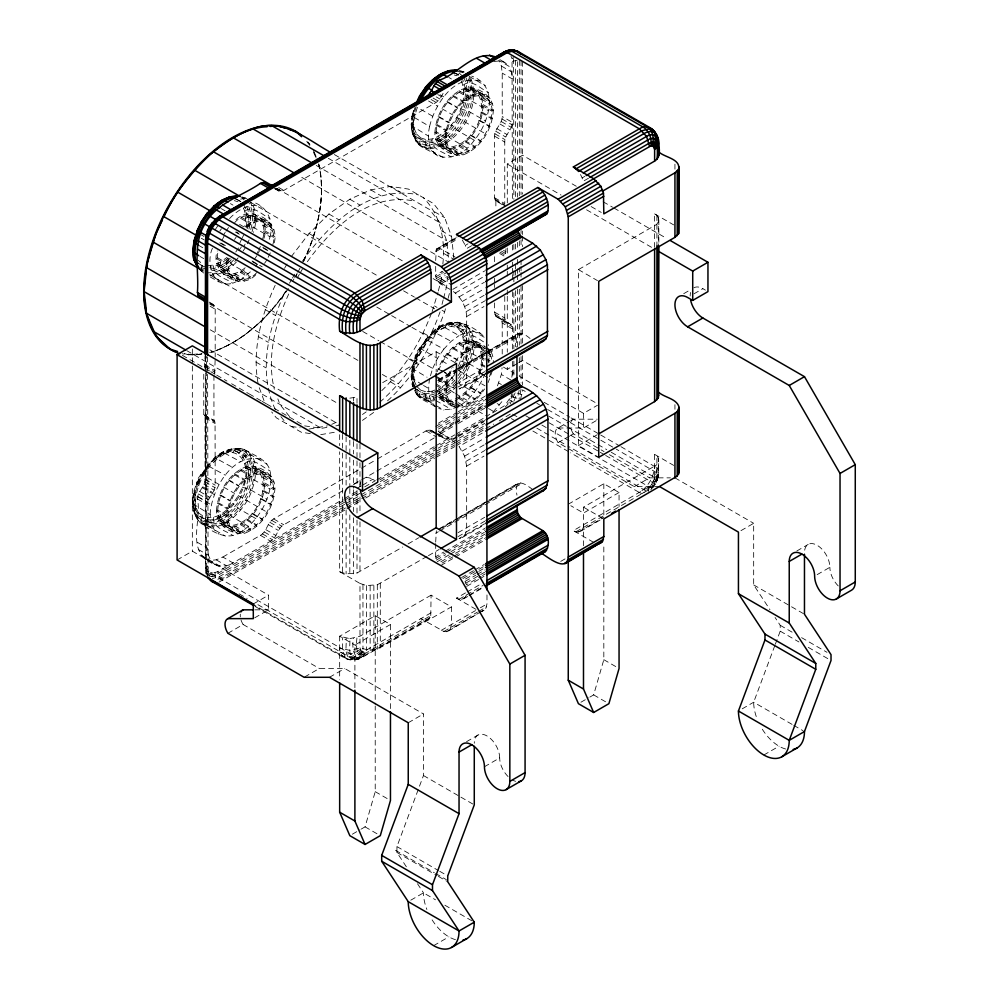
<?xml version="1.0" encoding="UTF-8"?>
<svg xmlns="http://www.w3.org/2000/svg" width="999" height="999" viewBox="0 0 999 999"><rect width="100%" height="100%" fill="white"/><g stroke="black" fill="none" stroke-linecap="round" stroke-linejoin="round"><path stroke-width="0.75" stroke-dasharray="5 3.75" d="M359.99 493.294L218.419 575.024L212.075 576.735L212.662 573.064L217.745 571.703L343.181 499.288M232.979 452.447C235.065 446.091 242.57 448.551 246.915 450.786C259.378 459.902 256.318 477.872 251.76 490.472C245.742 510.439 215.684 541.82 197.015 518.756L196.766 515.671L198.289 512.549L195.754 506.943L194.88 499.85L195.754 491.758L193.981 492.807C191.346 504.245 192.932 518.668 203.808 525.449C214.385 533.041 228.247 540.796 240.597 532.105C249.638 526.51 256.668 518.381 262.15 509.353C268.494 497.702 272.902 484.128 270.042 470.804C267.345 459.727 255.457 456.243 246.915 450.786C235.439 445.579 222.465 449.962 213.736 458.591L213.711 460.651C236.139 438.961 253.946 464.398 242.282 487.15C236.601 502.934 215.372 528.234 198.289 512.549M207.317 575.649L208.941 570.916L207.58 565.834L205.482 568.768L206.219 573.913L205.482 568.768L205.482 372.615M437.487 155.906C433.241 150.624 409.215 145.679 416.72 134.203L414.185 128.596L413.324 121.503L414.185 113.411L413.087 113.849L412.2 115.197L413.211 116.858L429.595 126.461C421.378 163.561 456.593 165.834 474.275 140.247C489.048 123.027 499.999 86.151 471.703 76.111M434.952 406.668C429.071 401.635 415.334 399.113 415.197 389.56C420.217 396.466 430.045 396.74 436.988 392.744M258.042 383.266C252.098 349.787 261.076 315.684 275.162 285.352M275.312 409.578C257.58 371.578 268.644 327.547 285.327 291.221M438.349 290.971L441.446 278.996L442.132 271.491M442.832 263.986C445.554 240.534 440.584 214.76 423.301 197.665M443.556 298.414L446.653 286.413L447.49 277.36M248.489 274.126L231.893 264.398L226.86 257.492L220.28 262.287L213.711 265.072C211.938 275.974 226.373 278.296 232.717 283.229L240.597 279.882L251.636 270.804M213.711 517.307C211.938 528.196 226.373 530.519 232.717 535.464M215.11 572.827L215.135 576.423L216.508 579.857L220.28 578.246L434.652 454.483M461.351 80.882C469.98 103.209 453.558 130.669 432.142 138.961C430.369 149.85 444.817 152.173 451.148 157.118M434.777 390.072L432.142 391.196L431.98 392.957L432.704 396.603L434.64 399.575L427.335 400.299L421.054 398.364L415.447 392.644M204.458 367.982L205.045 355.694M214.623 373.851L215.197 358.479M506.031 248.701L504.757 256.418L499.675 253.484M255.756 274.775C240.284 291.708 209.278 272.44 217.295 250.924M256.681 272.627C242.083 289.96 210.814 271.903 218.519 250.599M193.981 492.807L192.782 502.784L194.043 512.175L195.916 514.223L211.164 523.026L214.211 529.757L219.043 534.24M194.655 492.195C188.062 508.441 204.158 528.296 220.454 516.133C235.989 506.131 246.278 488.311 247.165 469.855C238.786 420.492 187.625 478.708 193.019 503.858L210.127 514.51L211.164 523.026M204.857 558.816L210.127 560.439L216.246 559.84L222.827 557.042L232.979 562.899C223.751 569.305 212.874 565.034 204.857 558.816C188.799 543.968 201.723 517.669 197.427 498.951C197.278 491.421 205.195 486.85 205.045 479.32L205.045 417.732L203.771 414.585L203.771 369.543M233.704 280.107C226.186 275.012 225.986 264.872 227.46 256.793M234.603 278.546C227.485 273.726 227.285 264.111 228.684 256.468M203.771 414.585L213.936 420.442L215.06 422.277L215.197 485.177C215.347 492.719 207.43 497.29 207.58 504.82L197.427 498.951M210.127 514.51C211.388 489.635 232.792 451.311 262.15 459.59M243.544 208.391L244.817 211.201L245.679 218.294L244.817 226.373L253.321 227.285L270.042 236.8L268.743 241.184M246.254 226.136C248.139 216.808 247.465 202.685 236.576 199.475M216.471 510.851C217.545 492.257 228.896 473.014 246.853 466.396C259.678 464.423 275.662 474.762 274.887 488.848C273.813 507.442 262.475 526.685 244.518 533.304C231.681 535.277 215.697 524.937 216.471 510.851L226.636 516.708L227.46 523.451L229.87 528.771L233.704 532.33M217.745 510.114C218.756 492.495 229.508 474.275 246.516 468.007C258.828 466.208 274.313 476.036 273.626 489.585C272.602 507.192 261.85 525.424 244.842 531.693C232.542 533.491 217.058 523.663 217.745 510.114L227.897 515.984L228.684 522.365L230.969 527.41L234.603 530.781M226.636 516.708C227.61 496.441 244.455 467.307 267.819 473.226M227.897 515.984C228.821 496.765 244.78 469.18 266.92 474.787M262.687 238.773C269.33 218.993 248.489 206.968 234.69 222.602M263.911 238.436C270.916 217.57 248.926 204.87 234.353 221.378M270.042 236.8C273.963 222.677 268.032 206.793 253.259 202.223M272.839 244.63C276.673 232.143 269.031 220.28 256.768 216.683M274.238 242.769C277.797 230.282 269.618 218.806 257.667 215.135M224.438 524.912C250.374 531.143 275.125 488.261 256.768 468.918M223.539 526.473C250.911 533.041 277.048 487.787 257.667 467.357M412.412 114.46C409.727 125.724 411.426 138.761 421.054 146.129L428.559 149.051C459.465 145.754 482.792 105.357 470.192 76.935L468.731 76.361C481.256 104.62 458.066 144.793 427.335 148.064L425.424 143.244L426.024 139.573L432.142 138.961M413.087 113.849C406.156 137.775 428.559 150.699 445.804 132.742C459.328 119.605 470.966 98.027 462.562 79.333M434.915 132.505C435.976 113.911 447.327 94.668 465.284 88.049C478.121 86.076 494.105 96.416 493.331 110.502C492.257 129.096 480.906 148.339 462.949 154.957C450.124 156.93 434.128 146.591 434.915 132.505L445.067 138.374L445.891 145.105L448.301 150.437L452.135 153.996M436.176 131.768C437.2 114.161 447.952 95.929 464.96 89.66C477.26 87.862 492.744 97.69 492.057 111.239C491.046 128.859 480.294 147.078 463.286 153.346C450.974 155.145 435.489 145.317 436.176 131.768L446.341 137.637L447.115 144.018L449.4 149.063L453.034 152.435M412.412 366.695L411.213 376.673L412.475 386.064L411.213 376.673L413.324 373.738L414.185 365.646L413.087 366.084L412.2 367.432L413.211 369.093L427.06 377.222M413.087 366.084L412.175 374.588L413.087 382.055L415.222 386.775M445.067 138.374C446.041 118.094 462.887 88.973 486.263 94.88M446.341 137.637C447.265 118.431 463.224 90.834 485.364 96.441M436.513 407.23C427.734 400.774 427.959 388.399 429.595 378.696M454.632 406.993C439.697 400.574 445.217 379.32 451.498 368.144M456.58 405.756C440.621 400.474 446.565 378.246 453.034 367.332M442.869 146.566C468.806 152.797 493.568 109.927 475.199 90.572M441.97 148.127C469.355 154.695 495.479 109.44 476.098 89.023M453.958 403.059C448.151 399.6 438.936 396.615 438.723 388.399C466.808 377.397 478.808 302.422 432.142 334.54L432.167 332.48C447.664 315.397 470.329 322.54 484.465 337.063M502.222 204.57L495.866 200.911L494.592 197.765L494.592 136.164C494.455 128.634 502.372 124.063 502.222 116.533L502.222 73.114L501.348 66.021L498.813 60.415L508.978 66.284L511.513 71.891L512.375 78.983L502.222 73.114M494.592 197.765L504.757 203.621L504.757 142.033C504.607 134.503 512.524 129.932 512.375 122.39L502.222 116.533M455.494 398.713C473.663 390.147 487.699 365.609 478.833 346.178C463.449 332.055 444.343 354.832 439.235 369.031M455.294 400.262C474.475 391.233 489.298 365.322 479.932 344.805C462.737 329.583 441.808 355.557 437.337 371.64M488.474 362.912L489.522 353.209L488.474 344.692M497.465 385.839L501.348 374.488L502.072 367.757M512.375 372.265L511.513 380.357L501.348 374.488M519.155 390.334L517.37 398.326L511.013 396.516L504.845 405.544L489.522 414.797M521.053 389.21L519.03 399.076M520.491 399.837L522.539 389.86L525.237 391.421M593.656 542.37L573.339 530.644L650.849 485.689L654.445 479.47L654.62 454.383C659.902 456.555 659.902 463.948 654.62 466.121C654.108 476.648 648.239 486.813 639.372 492.519L570.641 452.834M620.916 446.665L656.905 467.844C656.405 478.121 650.674 488.061 642.007 493.631L639.372 492.519M654.445 479.47L656.63 478.583L656.905 476.136L656.905 456.106M656.905 467.844L658.329 469.842C657.879 477.559 655.182 485.464 648.888 490.372M656.63 478.583L657.991 477.372L658.329 474.138L658.329 458.104M220.28 455.856L221.766 452.559L231.893 449.026L248.489 458.366M255.17 606.468L344.118 657.829C350.924 661.663 364.86 660.851 365.06 650.886L361.463 651.248L359.977 647.964L359.977 583.428L339.66 571.703L339.66 451.785M435.676 260.527L436.351 249.188L457.142 236.9M438.723 329.745L440.209 326.448L442.482 326.248L459.041 335.602L466.933 332.255L474.275 331.518L480.594 333.466M435.676 542.082L436.351 530.744M430.756 615.596L431.093 595.167L451.423 606.893L451.423 624.5L450.062 629.57L446.341 631.718L443.893 631.48L420.941 618.631C424.338 621.041 429.845 620.129 430.756 615.596L357.53 657.879L350.087 659.864C344.106 658.89 339.061 654.507 339.66 647.964L349.825 650.386L359.977 647.964L370.142 650.386L377.322 649.275L451.423 606.893M448.439 631.068L485.614 609.04L486.975 603.97L486.975 591.483M583.491 524.775C584.265 530.444 577.859 534.14 573.339 530.644M649.537 486.65L648.176 491.733M199.937 269.618L203.808 273.214L201.274 269.318L202.322 264.061L198.289 260.314M212.075 576.735L209.44 575.923L210.564 572.415L208.941 570.916M413.324 121.503L411.213 124.438L413.211 134.977L429.595 144.68M654.62 247.427L654.62 213.886C659.902 216.059 659.902 223.451 654.62 225.624L578.421 269.618L578.421 445.591L597.464 456.593M432.13 311.638L437.962 292.47M442.008 304.408L443.169 299.912M387.512 400.836C413.936 376.785 432.467 345.167 444.655 311.813L445.429 308.816M448.126 298.339L449.675 292.345M214.211 494.555L198.963 485.764C190.959 481.743 206.718 470.154 207.28 465.422L225.362 475.237M207.58 517.919L207.28 523.401L210.127 527.397M430.469 375.761L432.642 368.444L417.407 359.64C409.39 355.632 425.149 344.043 425.711 339.31L443.793 349.126L451.148 341.358L459.041 335.602M432.142 391.196L426.024 391.808L425.711 397.29L428.559 401.286L434.44 400.699M653.933 481.181L655.868 481.181L657.18 480.019L654.907 477.584L608.104 450.424M657.991 477.372L658.828 460.252M361.251 829.07L365.06 826.86L375.224 791.67L375.224 706.018M589.847 697.09L593.656 694.892L603.821 659.69L603.821 544.455M212.462 248.177C205.719 262.737 212.5 288.998 232.717 283.229M247.153 228.796C249.138 221.353 249.925 212.775 246.278 205.719M248.951 229.096C251.011 221.366 251.823 212.462 248.039 205.145M250.749 229.57C253.296 220.654 253.496 210.502 248.626 202.31M252.023 231.656C255.02 222.19 255.494 211.264 250.299 202.472L251.76 203.047C256.98 211.888 256.518 222.877 253.496 232.392M231.893 449.026C206.98 458.404 190.434 487.062 194.768 513.311M412.2 115.197L413.861 109.628M415.022 107.43L412.475 116.021L411.463 125.512L428.559 136.164M416.233 106.668L413.211 116.858L412.175 126.511L413.211 134.977M429.595 126.461C434.877 104.433 454.37 73.614 480.594 81.244M412.2 367.432L415.197 357.305L416.72 357.105C423.064 342.145 434.677 328.396 450.324 322.914L466.933 332.255M416.72 357.105L413.211 369.093L412.175 378.746L413.211 387.2M490.896 372.028L488.998 378.434L485.189 376.236M492.507 370.417L488.174 382.53M511.013 396.516L512.037 393.107M513.086 394.143L508.916 402.834M515.159 392.832L510.127 403.871M656.967 480.781L658.403 475.899L656.393 472.577L616.358 449.188M226.86 453.059L229.27 449.375L239.198 448.301L266.995 464.073M445.292 326.948L446.628 324.126L450.324 322.914M363.748 651.448L362.724 654.582L358.916 658.816L353.047 659.977L347.003 658.915L341.708 655.581M406.356 866.795L396.94 852.459L396.94 846.59L423.476 775.536L423.476 713.948L344.742 668.493L319.343 668.493L304.096 677.285M774.799 645.666L753.671 702.222A35.927 20.742 60 0 0 757.08 718.843M775.336 644.218L780.219 631.168L780.219 625.299L775.074 617.482M288.711 293.993C275.274 323.414 266.508 357.167 274.325 389.248M303.546 261.601C317.183 232.43 325.524 199.588 319.655 167.407L319.056 165.772M381.768 390.634C404.046 369.131 420.616 341.945 431.543 313.062M379.757 402.26C407.405 378.072 427.809 346.428 440.072 311.9M202.322 516.296L201.211 519.792L201.748 523.151C233.978 533.154 268.681 473.064 243.893 450.149L240.722 451.361L238.237 454.07M416.72 134.203L420.754 137.949L419.642 141.446L420.192 144.805C451.323 153.634 478.821 105.082 468.256 78.834M416.72 386.438L420.754 390.172L419.642 393.681L420.192 397.028L426.361 398.938L433.541 398.226L437.4 396.591M466.308 595.067C465.397 599.6 459.89 600.511 456.493 598.101L465.821 592.719M224.438 235.352L220.804 242.919L228.421 247.315M239.947 242.695L241.77 238.911M242.382 237.65L243.594 235.115M243.893 246.591L245.08 244.118M247.277 243.744L249.088 239.972M256.768 254.021L257.979 251.498M258.579 250.237L260.402 246.453M258.304 253.209L259.578 250.549M268.132 257.367L270.554 252.322L261.663 247.19M295.841 276.586L297.14 273.863M303.546 260.539C318.369 231.069 325.549 196.815 318.856 164.148M196.666 483.803L201.274 474.2L219.043 484.478M197.015 484.34C202.335 471.478 210.876 459.677 222.827 452.235L240.597 461.725M197.802 485.014L202.622 474.987L208.891 465.796M274.588 188.761L279.97 191.446L283.778 190.422L436.176 102.435L439.985 99.063L443.993 91.708M222.827 557.042L260.427 535.327C267.02 531.693 267.02 522.552 273.626 518.918L376.123 459.74M260.427 535.327L270.579 541.196C277.185 537.562 277.185 528.421 283.778 524.775L343.119 490.521M415.097 357.692L419.705 348.089M415.447 358.229L420.192 348.376L426.361 339.335M416.233 358.903L421.054 348.876L427.335 339.685M432.642 368.444L437.487 358.354L443.793 349.126M458.391 368.818C474.85 346.353 461.501 306.918 431.98 333.366M485.439 373.164C477.872 390.884 460.739 414.685 438.748 408.516M513.973 401.061L516.995 393.032L522.015 394.717M656.48 478.921L651.398 487.724L649.45 487.037L549.962 429.732M650.799 489.81L655.356 484.14L657.18 480.019M451.423 326.336L453.371 323.464L456.156 322.14L463.911 324.126L470.192 329.171C479.782 347.165 470.217 368.718 459.041 383.678L474.275 392.482M362.525 651.573L358.616 657.33L355.956 659.115C346.915 657.142 350.537 645.004 349.825 638.661L339.66 636.226L339.66 679.832M284.528 268.331L288.249 261.888M289.485 283.216L291.708 279.345M292.457 278.059L294.693 274.188M292.445 281.556L293.943 278.958M294.693 277.647L296.953 273.751M297.14 278.184L299.363 274.338M300.112 273.052L302.335 269.206M215.022 229.92L217.657 226.061M219.842 231.081L221.416 228.771M223.539 234.827L225.2 232.392M226.036 231.181L228.534 227.522M234.528 239.485L236.201 237.038M235.764 252.01L239.897 245.966M238.836 250.674L241.408 246.903M243.119 250.949L245.479 247.502M254.333 259.415L256.83 255.756M255.844 266.371L257.417 264.061M264.56 263.349L266.92 259.877M285.801 291.271C268.269 317.882 243.356 340.597 213.199 351.785L211.476 352.085M455.469 361.938C463.324 345.779 493.956 336.176 493.331 362.737M454.62 374.7L445.804 384.977L438.886 390.022M458.129 375.537C468.706 361.313 477.909 328.996 454.707 322.565M458.479 378.346C468.931 363.586 478.671 337.999 462.325 324.038L459.153 325.249L456.68 327.959M458.416 381.655C469.18 367.008 478.046 346.004 468.731 328.596L463.598 329.358L460.714 331.705M457.767 406.131C469.592 406.056 478.683 396.516 484.577 387.15M452.135 406.218L441.97 400.349L438.136 396.803L457.13 407.767C469.068 407.704 478.521 398.389 484.59 388.961M455.332 422.802L476.823 410.402L486.975 416.258L493.556 411.463L502.31 401.148M653.533 486.55L655.232 484.078M361.463 651.248L356.518 656.68L350.162 659.09C343.768 654.295 346.865 645.079 346.104 638.373M291.221 256.731L309.041 233.516L328.908 214.023L349.825 199.226L370.729 189.872L390.597 186.426L408.416 189.073L433.454 203.534L444.655 217.645L451.598 236.563L453.796 257.829M302.322 261.376C328.209 224.887 369.742 183.841 418.569 194.942M307.367 261.688C331.518 228.022 370.429 191.021 415.409 201.348M288.411 288.549C268.918 316.646 243.269 342.145 209.977 352.722M414.185 128.596L412.2 132.53L416.233 141.658L422.252 147.103L428.559 149.051M195.754 506.943L193.769 510.876L197.802 520.004L225.362 536.188M207.929 568.668L206.156 571.241L206.868 574.637M413.324 373.738L414.185 380.831L412.2 384.765L416.233 393.893L434.915 404.945M229.558 218.569C237.5 209.94 250.324 201.91 262.15 207.355M230.12 258.304C224.663 263.748 217.62 268.719 209.69 269.081M231.268 259.703C225.612 265.359 218.306 270.517 210.077 270.891M233.616 259.952C227.035 267.158 217.957 272.927 207.917 272.827M238.162 257.792C231.056 265.934 221.691 273.876 210.352 274.038M236.401 262C229.67 269.368 220.392 275.274 210.127 275.162L225.362 283.966M207.58 467.12L206.993 465.696L215.11 457.867L232.717 467.47M426.024 341.009L425.424 339.585L433.541 331.755L451.148 341.358M475.199 342.807L485.364 348.676C474.762 343.993 464.248 352.722 457.767 360.402L447.614 354.545M451.423 377.135L453.371 379.333L446.628 386.451L439.398 391.72M456.156 381.73L448.976 389.323L438.686 396.041M456.593 383.903L450.324 390.522L442.482 396.241L438.561 397.902M456.943 385.901L451.685 391.446L443.793 397.202L438.536 399.438M505.357 406.918L508.129 403.996L507.292 402.959M242.282 457.817L246.878 454.807L251.76 455.282M360.664 650.499C356.818 655.094 350.637 657.929 344.63 656.718L342.632 649.275L342.632 637.549M530.032 338.461C518.469 328.609 514.56 333.666 516.945 347.427M484.602 374.213L459.041 388.973C464.323 388.424 466.745 382.892 466.658 378.134L466.658 316.546C466.183 306.855 461.188 297.352 453.396 291.583M532.692 489.585C522.09 481.181 513.973 478.746 516.945 495.154M484.602 523.788L459.041 538.548C464.323 538.011 466.745 532.467 466.658 527.709L466.658 466.121L464.622 456.143L459.041 446.478L484.353 431.868M461.401 71.116L463.911 71.891L459.153 73.014L456.68 75.737L452.734 74.513M194.88 499.85L193.019 501.71C193.531 536.75 233.129 517.195 240.722 496.978C254.42 480.307 251.561 436.226 220.966 453.309M654.62 477.847L658.329 474.138L658.329 469.842M267.819 221.004C259.653 217.045 250.774 221.94 244.518 227.248L236.9 222.839M246.029 227.61C251.648 222.852 259.728 219.068 266.92 222.552M227.372 258.853L220.454 263.898L213.536 266.845L209.678 267.22M224.438 272.677C231.631 276.161 239.71 272.39 245.329 267.632M223.539 274.238C231.131 277.909 239.66 273.926 245.592 268.906M432.167 332.48C464.11 304.27 476.86 347.627 459.153 370.866L484.99 385.789M441.258 326.124C423.751 337.212 412.3 357.043 411.463 377.747L422.215 384.727M476.823 410.402L483.391 405.606L487.2 407.804M510.252 414.098L499.213 420.929M244.817 211.201C253.359 204.221 262.587 215.559 270.042 218.581M463.249 85.09C471.803 78.109 481.031 89.448 488.474 92.47M512.375 198.464L512.037 58.541L513.474 57.517M244.817 463.424C253.359 456.456 262.587 467.794 270.042 470.804M463.249 337.312C470.267 331.218 478.621 339.123 484.665 342.495M360.152 649.375C354.732 653.895 346.603 655.519 340.184 652.21M362.45 414.51L366.158 411.888M362.437 420.392L375.974 410.814M507.292 202.909L507.292 164.036L522.539 155.232L576.286 186.264M436.351 249.188L456.868 237.337M435.839 250.299L457.167 237.999M435.676 251.723L458.316 238.649M471.64 245.704L466.308 248.776L465.297 245.367L467.957 243.831M588.536 178.209L583.154 181.319L582.13 177.909L584.827 176.348M450.087 289.373C444.405 286.176 435.851 283.029 435.676 275.187L442.332 271.341M435.839 276.81L443.843 272.19M436.351 278.509L445.679 273.127M437.162 280.195L445.154 275.574M438.211 281.73L447.54 276.348M439.435 283.029L448.763 277.647M440.746 283.991L448.751 279.37M452.747 289.373L484.727 270.916M455.357 293.019L484.677 276.099M459.041 296.903L484.353 282.28M462.2 301.523L484.852 288.436M464.622 306.568L484.602 295.03M466.133 311.688L484.79 300.911M466.658 316.546L483.978 306.543M382.704 382.605L436.176 351.735L456.493 363.461M438.486 379.645L454.483 370.417M455.819 369.642L518.444 333.491M437.687 380.394L487.512 351.623M488.311 351.161L519.492 333.167M438.511 380.744L457.167 369.98M458.091 369.443L520.716 333.291M438.336 382.167L456.993 371.391M458.066 370.766L522.027 333.841M438.211 380.095L451.423 386.925L454.083 385.389M455.419 384.627L484.727 367.694M458.029 387.075L484.79 371.616M462.2 387.999L484.852 374.925M177.098 559.977L192.345 551.173L268.544 595.167L268.544 609.827L254.57 617.894M517.457 363.474L507.292 369.33L507.292 364.672M518.731 362.737L522.539 360.539L566.658 386.001M438.336 423.226L456.993 412.462M458.316 411.688L484.977 396.303M377.472 458.953L426.024 430.931L429.832 429.907L433.953 431.855M435.839 426.386L454.495 415.609M455.831 414.847L485.139 397.914M437.687 427.322L484.315 400.399M438.486 429.008L454.483 419.767M455.819 419.006L485.127 402.073M454.195 422.077L438.211 431.306L455.357 442.594M455.532 421.316L484.852 404.383M453.983 423.576L439.223 432.105L449.375 437.974L445.566 438.986L438.911 435.576M439.435 432.604L454.095 424.138M455.419 423.376L484.74 406.443M440.746 433.566L456.743 424.338M458.066 423.564L484.727 408.179M353.534 484.29L361.163 479.895M683.741 293.656L690.084 289.985M353.908 484.29L360.651 480.394M362 479.62L375.487 471.828M376.835 471.053L434.827 437.574M357.442 488.111L361.251 485.914M362.525 485.177L372.677 479.32L376.486 481.518M693.98 293.806L702.871 288.674L705.419 290.147M344.518 498.513L357.967 490.746M364.685 486.863L375.437 480.656M376.785 479.882L434.59 446.503M435.939 445.729L454.745 434.865M456.093 434.09L484.29 417.807M343.306 500.936L217.919 573.326C212.799 577.272 205.582 573.101 206.443 566.695M344.643 500.149L358.129 492.37M379.707 479.92L484.865 419.205M451.423 439.722L456.743 436.65M458.079 435.876L484.727 420.492M380.207 481.618L436.838 448.926M438.186 448.151L457.055 437.25M458.404 436.476L484.028 421.69M344.618 504.32L219.231 576.71L212.35 578.558M345.966 503.546L359.44 495.754M360.789 494.98L484.827 423.364M436.001 453.708L454.87 442.807M456.218 442.033L484.677 425.674M345.542 507.929L218.906 580.644M346.89 507.155L360.377 499.375M361.725 498.588L434.528 456.555M435.876 455.781L454.745 444.88M456.093 444.105L484.415 427.759M218.881 582.18L345.517 509.665M346.853 508.891L360.339 501.111M365.734 497.989L434.49 458.291M435.839 457.517L454.72 446.615M456.068 445.841L484.378 429.495M485.726 428.721L493.818 424.051M462.2 451.098L484.852 438.024M464.622 456.143L484.602 444.605M466.133 461.263L484.79 450.499M466.658 466.121L483.978 456.118M253.296 603.97L268.544 595.167M659.69 486.65L634.29 486.65L558.091 442.657A11.913 6.881 60 0 1 558.091 427.997L569.53 421.391M570.791 420.666L573.339 419.193L597.24 419.193M519.318 357.654L519.318 376.336L583.491 413.324L597.464 405.269M227.897 633.291L243.144 624.5L319.343 668.493M558.091 442.657L569.53 436.063M570.791 435.327L573.339 433.853L604.083 451.61M558.091 427.997L583.491 427.997L598.738 419.193M339.66 571.703L346.104 573.851L357.005 573.026L402.759 547.002M408.104 543.918L418.806 537.737M578.421 445.591L597.127 434.79M439.822 528.459L457.142 518.456M458.479 517.682L518.444 483.066M438.211 529.67L519.492 482.742M442.095 528.246L520.716 482.867M435.676 533.279L438.336 531.743M439.672 530.968L522.027 483.429M458.079 532.667L484.727 517.282M458.029 536.65L484.79 521.191M359.977 583.428L366.421 585.576L377.322 584.752L427.085 556.418M428.421 555.644L439.123 549.475M462.2 537.574L484.852 524.5M449.15 554.832L437.162 561.75L435.676 556.743L443.668 552.135M444.992 551.361L484.977 528.284M435.839 558.366L445.167 552.984M446.503 552.21L485.139 529.895M436.351 560.077L445.679 554.682M451.011 551.61L484.315 532.38M450.487 554.058L485.127 534.053M440.871 561.75L450.199 556.368M455.532 553.296L484.852 536.363M442.095 563.049L452.759 556.893M454.095 556.118L484.74 538.436M440.746 565.546L454.07 557.854M455.407 557.08L484.727 540.159M390.459 708.591L390.459 624.5L375.224 615.696L339.66 636.226L359.977 647.964M568.256 504.245L603.821 483.716L619.055 492.519L619.055 506.53M431.093 595.167L359.977 636.226L349.825 638.661M461.575 577.572L473.576 570.641M474.9 569.88L484.228 564.497M583.491 545.754L583.491 507.18L654.62 466.121M462.899 578.533L477.547 570.067M478.883 569.293L484.215 566.221M477.447 572.127L464.123 579.82L466.483 584.752L481.143 576.286M478.771 571.366L484.103 568.281M390.459 624.5L354.895 645.029L354.895 688.636M465.172 581.356L475.824 575.212M477.16 574.437L485.152 569.817M619.055 492.519L583.491 513.049L570.791 505.719M465.984 583.041L479.308 575.349M480.631 574.575L484.627 572.277M634.29 486.65L649.537 477.847L670.454 477.847M482.48 575.524L485.139 573.975M466.658 586.363L478.646 579.445M479.982 578.671L483.978 576.373M431.093 612.762L354.895 656.755L347.277 658.803L254.096 605.007M467.157 591.945L481.318 583.766M459.128 599.213L483.116 585.377M575.961 531.768L649.188 489.485L651.186 488.036L650.849 485.689M429.732 617.844L359.977 658.116L356.393 659.64L353.671 659.515L255.269 603.184M461.575 599.462L468.244 595.616M469.293 595.004L482.892 587.15M578.421 532.005L603.696 517.407M428.121 619.343L362.088 657.467L357.53 657.879L206.443 570.841L205.719 569.842L205.719 369.98M463.686 598.813L467.682 596.503M469.018 595.729L483.666 587.275M580.519 531.356L602.085 518.906M329.495 677.285L344.742 668.493M441.258 630.357L475.499 610.589M480.394 607.767L486.975 603.97M560.726 561.388L565.996 558.341M443.893 631.48L477.41 612.125M478.733 611.363L486.638 606.805M446.341 631.718L477.947 613.473M479.033 612.849L485.614 609.04M408.241 722.752L423.476 713.948M740.971 530.644L753.671 523.314L753.671 584.902L769.942 609.665M466.57 741.658L477.997 735.052M796.765 551.011L808.191 544.418M352.36 834.202L359.977 829.794M580.956 702.222L588.573 697.814M484.44 766.745L499.675 757.941A17.957 10.365 60 0 0 486.975 735.938A17.957 10.365 60 0 0 474.275 743.281M817.17 574.637L829.869 567.307A17.957 10.365 60 0 0 817.17 545.304A17.957 10.365 60 0 0 804.47 552.634M410.776 900.186L423.476 892.856L435.514 899.799M742.245 708.815L753.671 702.222L792.444 724.6M433.641 945.653L448.876 936.85M763.835 755.007L779.07 746.216M245.479 198.014L240.722 199.126L238.237 201.848L234.303 200.624M331.693 424.363L338.661 421.253M512.375 61.376L517.457 60.165M464.123 92.17C473.451 87.525 481.705 97.827 489.522 100.974M245.679 218.294C255.007 213.649 263.261 223.938 271.079 227.085M464.123 344.405C471.341 340.484 478.533 346.965 484.44 350.274M245.679 470.517C255.007 465.871 263.261 476.161 271.079 479.32M437.512 390.609C430.681 394.655 420.816 394.917 415.759 387.949M436.451 395.005C429.495 398.751 419.98 397.827 415.097 391.158M437.699 394.468L447.714 387.937L454.707 380.557L453.371 379.333M364.71 653.733C354.92 658.653 356.293 642.594 357.005 637.549M363.698 655.968C352.672 662.2 351.81 644.954 353.534 638.373M437.162 248.439L440.746 248.788L455.069 257.055M481.893 611.188L484.003 610.539M349.825 398.151L357.005 397.04L357.005 403.271M201.873 353.746L194.405 355.045L184.315 353.546L188.536 354.845L201.835 353.534M309.041 429.058L327.385 425.874M266.721 404.021L304.558 425.861L321.403 428.359L328.634 427.11M335.864 425.861L338.748 425.362M320.729 434.652L336.014 432.005M463.249 100.262L471.753 101.174L488.474 110.677M463.249 352.497L471.753 353.396L484.665 360.714M244.817 478.608L253.321 479.508L270.042 489.023M493.556 61.513L499.675 60.914L504.932 62.537L508.978 66.284M207.58 265.684L213.711 265.072M447.714 323.264L457.642 322.19L465.347 324.675L470.192 329.171M452.797 401.323L446.978 401.898L441.97 400.349M240.597 448.838C209.69 452.135 186.363 492.532 198.963 520.954M438.149 435.951L441.57 436.263L443.993 438.499M255.095 609.827L268.544 609.827M198.289 483.216L196.766 483.416L194.043 494.368L211.164 504.807M651.398 487.724L653.259 487.225L652.072 484.403M291.221 426.411L300.137 427.734M310.289 433.603L301.386 432.28L276.348 417.819L271.678 411.938M460.714 108.804L468.731 111.364L485.439 120.929M460.714 361.039L468.731 363.586L484.165 372.427M242.282 487.15L250.299 489.697L266.995 499.275M464.085 72.053L459.041 70.492L462.849 72.69M459.865 71.054L462.325 71.816M455.906 70.704L460.701 72.19L462.549 73.901M453.633 72.939L457.779 74.226L459.902 76.186M420.754 137.949L426.024 139.573M246.915 198.551L240.459 196.453L244.393 198.926M241.421 197.165L243.893 197.927M494.592 302.909L494.592 312.138L495.616 315.959L510.152 323.913L511.351 325.037L512.375 328.846L502.222 322.989L501.198 319.168L499.987 318.057M496.828 317.083L510.152 323.913M205.719 267.058L201.561 265.771L199.438 263.798M201.211 267.57L206.993 269.355M203.671 270.067L199.425 267.607M209.815 303.296L214.186 305.394L215.197 309.203L215.197 356.943M420.754 390.172L426.024 391.808M447.115 396.253L436.963 390.384C438.561 397.577 446.078 401.923 453.121 399.712L456.93 401.91M428.559 401.286L421.054 398.364M431.406 430.394L435.402 433.129M236.263 448.676C275.05 461.476 227.135 544.467 196.666 517.282M202.622 524.475C235.389 534.652 270.679 473.538 245.479 450.237M210.564 572.415L212.662 573.064M451.423 386.925L454.046 388.049M645.866 490.821L567.844 446.066M499.862 59.603L504.932 62.537M501.348 66.021L511.513 71.891M469.193 76.361L485.439 85.739M454.233 72.69L459.303 75.624M471.103 87.475L490.097 98.439M470.467 89.111L488.998 99.813M448.876 77.51L451.423 78.971M465.284 88.049L475.449 93.918M482.342 97.902L492.507 103.771M464.96 89.66L475.112 95.529M481.118 98.988L491.283 104.858M459.041 90.709L469.193 96.578M483.166 104.645L493.331 110.502M459.041 92.17L469.193 98.039M481.893 105.37L492.057 111.239M501.96 118.956L512.112 124.825M501.198 121.516L511.351 127.385M452.797 95.267L462.949 101.124M482.342 112.325L492.507 118.194M453.121 96.491L463.286 102.36M481.118 112.65L491.283 118.519M499.987 124.038L510.152 129.907M654.62 213.886L673.663 224.887M439.985 94.693L443.793 96.891M437.762 94.555L441.57 96.753M496.828 128.659L506.993 134.528M446.978 101.411L457.13 107.268M479.932 120.442L490.097 126.299M447.614 102.31L457.767 108.179M478.833 120.342L488.998 126.211M436.176 96.866L439.985 99.063M495.616 131.181L505.781 137.05M433.067 98.064L438.149 100.999M494.855 133.741L505.019 139.61M431.093 99.513L436.176 102.435M494.592 136.164L504.757 142.033M428.596 100.999L437.487 106.131M441.97 108.716L453.034 115.11M456.68 117.208L486.263 134.291M603.159 201.773L612.562 207.205M613.898 207.979L666.308 238.237M439.235 116.808L449.4 122.665M470.467 134.828L480.631 140.697M438.136 116.708L448.301 122.565M471.103 135.739L481.268 141.596M591.121 206.556L601.273 212.425M432.642 116.209L417.407 107.417C413.449 118.594 410.964 131.843 417.407 142.607L443.793 157.854M474.275 140.247L457.642 130.569L451.423 124.912M507.292 164.036L561.038 195.055M586.575 209.802L652.409 247.814M436.963 124.488L447.115 130.357M464.96 140.647L475.112 146.516M435.726 124.813L445.891 130.682M465.284 141.883L475.449 147.74M466.933 148.014L450.324 138.287L445.292 131.369M459.041 144.967L469.193 150.837M459.041 146.428L469.193 152.298M436.963 138.149L447.115 144.018M453.121 147.49L463.286 153.346M435.726 139.236L445.891 145.105M452.797 149.088L462.949 154.957M459.041 153.771C452.397 148.576 439.36 146.578 438.723 136.164M439.235 143.194L457.767 153.896M438.136 144.568L457.13 155.532M494.742 199.076L504.907 204.945M495.179 200.15L505.332 206.006M578.421 269.618L597.464 280.607M503.484 250.337L506.031 251.81M390.597 186.426L400.761 192.295M434.49 211.776L444.655 217.645M334.34 154.545L429.483 209.478L440.072 222.827L446.653 240.734L448.876 262.287L299.188 175.861M501.523 251.161L505.332 253.371M499.825 251.998L504.907 254.932M328.296 158.292L440.072 222.827M370.729 189.872L380.894 195.742M441.446 230.694L451.598 236.563M316.258 165.447L446.653 240.734M349.825 199.226L359.977 205.095M443.793 253.484L453.958 259.353M328.908 214.023L339.073 219.88M441.446 278.996L451.598 284.852M278.696 187.487L283.778 190.422M494.592 312.138L504.757 318.007L505.781 321.815L506.993 322.939M276.698 188.287L404.77 262.238M433.141 278.609L446.653 286.413M276.723 188.336L281.805 191.271M494.855 314.273L505.019 320.142M274.887 188.511L279.97 191.446M495.616 315.959L511.351 325.037M501.96 320.854L512.112 326.723M309.041 233.516L319.205 239.385M434.49 305.944L437.038 307.405M442.107 310.339L444.655 311.813M250.761 202.472L379.283 276.81M403.596 290.846L414.41 297.09M415.759 297.864L434.665 308.791M484.165 337.237L459.041 322.727C428.134 326.024 404.807 366.421 417.407 394.842M567.994 386.775L597.402 403.758M235.789 198.801L240.871 201.736M476.098 341.246L484.99 346.378M252.672 213.586L271.653 224.55M471.103 339.71L485.014 347.739M486.288 348.476L490.097 350.674M252.035 215.222L270.554 225.924M470.467 341.346L486.451 350.574M230.444 203.621L232.979 205.095M485.714 350.999L489.522 353.209M246.853 214.161L257.005 220.03M263.911 224.013L274.063 229.882M465.284 340.284L475.449 346.154M482.342 350.137L484.89 351.598M486.151 352.335L492.507 355.994M246.516 215.772L256.681 221.641M262.687 225.1L272.839 230.969M464.96 341.883L475.112 347.752M481.118 351.223L487.475 354.882M488.736 355.619L491.283 357.093L491.745 360.914M503.484 367.132L513.986 373.189M654.62 454.383L673.663 465.384M240.597 216.82L250.761 222.69M264.735 230.757L274.887 236.613M459.041 342.944L469.193 348.801M485.714 358.341L490.784 361.276M240.597 218.294L250.761 224.151M263.461 231.481L273.626 237.35M459.041 344.405L469.193 350.274M481.893 357.605L484.44 359.066M485.714 359.802L489.522 362M221.278 208.641L225.087 210.839M452.797 347.49L462.949 353.359M482.342 364.56L484.89 366.021M453.121 348.726L463.286 354.583M481.118 364.885L484.927 367.083M544.105 402.31L569.705 417.095M571.053 417.882L599.363 434.215M600.711 435.002L619.58 445.891M674.937 477.847L753.671 523.314M423.301 332.979L433.454 338.848M376.798 307.068L390.309 314.86M391.658 315.647L410.564 326.561M411.925 327.347L429.483 337.487M536.838 403.284L539.535 404.832M547.627 409.503L569.193 421.953M570.541 422.727L615.009 448.414M498.813 383.029L501.361 384.503M236.151 231.918L238.699 233.391M262.774 247.29L267.844 250.212M446.978 353.634L457.13 359.503M479.932 372.664L487.549 377.073M235.527 232.093L239.335 234.29M478.833 372.565L483.916 375.499M548.801 416.183L566.321 426.298M567.669 427.072L606.755 449.637M609.427 454.695L649.537 477.847M419.642 348.052L437.487 358.354M441.97 360.951L448.326 364.623M509.403 399.875L513.424 402.21M549.075 422.777L569.293 434.453M570.641 435.227L598.938 451.573M600.287 452.347L604.333 454.682M605.681 455.469L655.356 484.14M525.699 415.734L531.093 418.843M541.87 425.062L548.613 428.958M252.035 260.951L262.188 266.808M441.783 370.504L449.4 374.9M470.467 387.063L480.631 392.932M219.705 242.819L224.787 245.754M252.672 261.85L257.742 264.785M438.136 368.931L443.219 371.865M444.493 372.602L448.301 374.8M471.103 387.962L481.268 393.831M497.14 403.534L499.675 404.995M512.587 414.16L517.981 417.27M536.85 428.171L566.495 445.292M200.237 234.266L204.046 236.463M201.311 238.249L204.008 239.81M362.712 331.443L378.933 340.809M380.282 341.583L415.409 361.863M408.416 358.753L418.569 364.623M511.338 418.593L515.384 420.929M532.904 431.044L547.727 439.61M549.075 440.384L569.293 452.06M436.963 376.723L447.115 382.58M464.96 392.882L475.112 398.751M435.726 377.048L445.891 382.917M465.284 394.106L475.449 399.975M488.474 408.529L493.556 411.463M198.464 245.242L203.546 248.177M454.233 392.907L448.976 389.323L445.292 383.604M455.494 393.643L466.933 400.237M217.745 257.879L227.897 263.748M240.597 271.079L250.761 276.948M436.176 384.003L446.341 389.86M459.041 397.202L469.193 403.059M216.471 258.616L226.636 264.485M240.597 272.552L250.761 278.409M436.176 385.464L445.067 390.597M459.041 398.663L469.193 404.533M218.519 264.26L228.684 270.13M234.69 273.601L244.842 279.458M458.204 402.647L463.286 405.582M217.295 265.347L227.46 271.216M234.353 275.2L244.518 281.069M438.274 392.932L445.891 397.34M455.332 402.784L462.949 407.18M199.962 256.418L203.771 258.616M240.597 279.882C233.966 274.688 220.929 272.69 220.28 262.287M423.476 385.464L428.559 388.399M455.232 403.796L459.041 405.994M220.804 269.318L239.335 280.007M439.235 395.429L453.958 403.921M442.869 398.801L453.034 404.67M219.705 270.679L238.699 281.643M198.464 263.461L203.546 266.396M414.36 388.112L429.595 396.903M435.914 400.549L451.148 409.353M753.671 584.902L804.47 614.235M200.175 269.293L202.872 270.854M209.628 274.75L358.017 360.427M382.342 374.463L398.551 383.828M198.963 268.719L204.046 271.653M436.176 405.681L443.793 410.077M210.165 276.885L219.043 282.018M265.147 309.54L275.312 315.409M390.597 381.968L400.761 387.837M583.491 507.18L602.547 518.181M780.219 625.299L793.581 633.016M801.61 637.649L827.01 652.322M438.511 433.678L447.402 438.811M780.219 631.168L798.938 641.97M808.291 647.377L829.682 659.727M209.166 302.073L212.974 304.27M435.214 432.592L441.57 436.263M210.377 303.197L214.186 305.394M429.832 429.907L434.915 432.842M436.176 433.566L445.566 438.986M433.828 432.642L437.637 434.84M209.815 304.146L358.142 389.785M427.997 430.082L434.34 433.753M210.127 306.281L215.197 309.203M426.024 430.931L436.176 436.788M258.192 336.488L268.356 342.357M210.29 329.832L338.361 403.783M255.844 362L265.996 367.869M209.815 349.825L338.848 424.325M186.663 350.574L321.403 428.359M205.045 364.935L215.197 370.804M204.895 366.421L215.06 372.277M182.392 355.332L209.54 370.916M210.764 371.715L216.171 374.837M216.733 375.162L226.973 381.081M231.593 383.741L248.589 393.556M249.163 393.881L261.313 400.911M262.1 401.361L266.159 403.696M793.78 725.374L803.134 730.781M204.458 415.347L214.623 421.203M204.895 416.408L215.06 422.277M205.045 417.732L215.197 423.588M603.821 659.69L616.52 667.02M252.672 465.821L271.653 476.785M252.035 467.457L270.554 478.159M246.853 466.396L257.005 472.265M263.911 476.248L274.063 482.117M246.516 468.007L256.681 473.863M262.687 477.335L272.839 483.204M240.597 469.055L250.761 474.912M264.735 482.979L274.887 488.848M240.597 470.517L250.761 476.386M263.461 483.716L273.626 489.585M456.493 598.101L476.823 609.827M234.353 473.613L244.518 479.47M263.911 490.671L274.063 496.54M234.69 474.837L244.842 480.694M262.687 490.996L272.839 496.865M228.534 479.745L238.699 485.614M261.501 498.776L271.653 504.645M229.171 480.656L239.335 486.525M260.402 498.688L270.554 504.545M593.656 694.892L606.356 702.222M223.539 487.062L234.603 493.444M238.237 495.554L267.819 512.637M205.045 479.32L215.197 485.177M273.626 518.918L283.778 524.775M204.783 481.743L214.947 487.612M271.653 520.354L281.805 526.211M204.021 484.303L214.186 490.172M269.817 522.29L279.97 528.159M220.804 495.142L230.969 501.011M252.035 513.174L262.188 519.043M219.705 495.042L229.87 500.911M252.672 514.073L262.824 519.942M202.809 486.825L212.974 492.694M268.232 524.6L278.396 530.469M255.844 518.593L239.198 508.916L232.979 503.246M199.65 491.446L209.815 497.315M265.809 529.645L275.974 535.514M218.519 502.834L228.684 508.691M246.516 518.993L256.681 524.862M217.295 503.159L227.46 509.028M246.853 520.217L257.005 526.086M198.439 493.968L208.604 499.837M264.236 531.955L274.388 537.812M197.677 496.528L207.842 502.397M262.4 533.891L272.552 539.76M248.489 526.361L231.893 516.633L226.86 509.715M240.597 523.314L250.761 529.183M240.597 524.775L250.761 530.644M218.519 516.495L228.684 522.365M234.69 525.824L244.842 531.693M217.295 517.582L227.46 523.451M234.353 527.435L244.518 533.304M240.597 532.105C233.966 526.923 220.929 524.912 220.28 514.51M220.804 521.54L239.335 532.242M219.705 522.914L238.699 533.878M197.427 542.37L207.58 548.239L208.454 555.332L210.989 560.938L215.022 564.685M198.289 549.462L208.454 555.332M216.246 559.84L226.411 565.696M200.824 555.069L220.28 566.308M239.098 593.856L247.19 598.526M423.476 775.536L459.577 796.378M460.914 797.152L474.275 804.869M375.224 791.67L387.924 799M365.06 826.86L377.759 834.202M396.94 846.59L438.374 870.516M439.71 871.29L447.739 875.923M395.542 850.324L434.303 872.714M435.639 873.488L446.341 879.657M396.94 852.459L437.038 875.611M438.374 876.385L447.739 881.78M444.867 905.206L472.939 921.415M222.827 580.506L219.231 576.71L217.745 571.703M459.153 73.014L462.487 76.099M415.097 138.936C426.91 152.797 446.253 139.485 454.707 128.322C465.334 114.086 474.438 93.581 465.309 76.461M307.817 142.507L309.965 144.518M275.974 188.711L278.396 190.959M242.27 198.302L244.118 200.012M199.862 269.156L201.748 270.916M197.802 267.782L202.622 272.24M209.44 575.923L206.156 571.241L205.719 567.694M306.73 141.508L311.101 147.015M289.51 416.521L279.882 404.395L277.859 398.888M280.906 416.633L286.501 423.688M462.275 239.947L465.297 245.367M417.482 883.728L423.476 892.856A35.927 20.742 60 0 0 426.885 909.49M580.519 174.55L582.13 177.909M511.013 56.306L512.037 58.541M463.598 77.135C473.439 96.853 461.088 120.23 446.628 134.216C435.364 148.676 408.966 144.493 411.463 123.364M488.998 352.035L491.283 357.093M313.611 152.547L316.109 158.079M414.185 380.831L416.084 385.027M413.524 385.864L411.463 375.599M313.074 149.5L316.208 158.042M259.265 387.699L265.147 403.708M513.611 58.579L513.861 199.276M674.937 164.173L674.937 170.317M674.937 404.67L674.937 409.278M658.828 219.755L658.828 244.668M658.329 217.607L658.329 245.267M656.905 215.609L656.905 245.192M603.821 483.716L603.821 516.421M583.491 413.324L583.491 427.997M522.539 61.376L522.539 194.118M522.539 231.069L522.539 234.553M522.539 236.114L522.539 246.641M522.539 285.564L522.539 343.431M522.539 355.619L522.539 385.189M521.053 60.727L521.053 194.605M521.053 230.407L521.053 233.529M521.053 239.748L521.053 247.54M521.053 259.99L521.053 264.66M521.053 266.221L521.053 270.891M521.053 272.452L521.053 277.123M521.053 286.463L521.053 344.056M521.053 356.518L521.053 382.979M519.318 60.302L519.318 195.754M519.318 240.896L519.318 248.676M519.318 267.357L519.318 272.028M519.318 289.161L519.318 345.204M517.457 61.726L517.457 197.165M517.457 242.307L517.457 250.1M517.457 259.44L517.457 267.22M517.457 268.781L517.457 273.451M517.457 275L517.457 279.67M517.457 289.011L517.457 346.616M515.596 60.302L515.596 198.863M515.596 244.006L515.596 250.237M515.596 264.248L515.596 268.918M515.596 270.479L515.596 275.15M515.596 290.709L515.596 346.753M513.861 244.418L513.861 252.21M513.861 270.891L513.861 275.562M513.861 277.123L513.861 281.793M513.861 292.682L513.861 348.726M513.861 361.188L513.861 376.748M512.375 245.03L512.375 252.784M512.375 262.1L512.375 266.758M512.375 268.306L512.375 272.964M512.375 274.525L512.375 282.28M512.375 291.596L512.375 349.013M512.375 361.413L512.375 378.134M507.292 248.014L507.292 254.245M507.292 265.122L507.292 269.792M507.292 271.353L507.292 276.011M507.292 290.01L507.292 294.68M507.292 296.241L507.292 352.222M504.757 296.453L504.757 318.007M502.222 322.989L502.222 353.996M495.866 200.911L495.866 208.666M494.592 256.706L494.592 262.874M494.592 278.271L494.592 282.892M494.592 284.428L494.592 287.512M436.176 351.735L436.176 371.978M435.676 266.383L435.676 275.187M435.676 543.543L435.676 556.743M380.294 583.428L380.294 647.964M377.322 584.752L377.322 649.275M375.224 615.696L375.224 704.457M373.863 585.576L373.863 650.099M370.142 585.864L370.142 650.386M366.421 585.576L366.421 650.099M362.962 584.752L362.962 649.275M359.977 444.006L359.977 461.138M359.977 462.687L359.977 487.612M359.977 496.953L359.977 512.524M359.977 521.865L359.977 571.703M357.005 443.768L357.005 459.34M357.005 460.901L357.005 484.253M357.005 490.484L357.005 513.848M357.005 520.067L357.005 573.026M353.534 397.877L353.534 400.986M353.534 441.483L353.534 453.933M353.534 460.164L353.534 488.199M353.534 489.76L353.534 511.563M353.534 517.782L353.534 573.851M349.825 440.209L349.825 455.781M349.825 457.33L349.825 486.925M349.825 488.486L349.825 507.167M349.825 514.96L349.825 574.138M346.104 436.813L346.104 452.385M346.104 453.933L346.104 485.089M346.104 510.002L346.104 573.851M342.632 434.415L342.632 451.548M342.632 453.109L342.632 573.026M339.66 434.665L339.66 445.566M213.936 375.412L213.936 420.442M207.58 356.868L208.104 575.961L206.955 575.049L206.443 570.841L206.443 356.531M205.719 355.969L205.719 369.018M205.482 355.494L205.482 371.054M192.345 348.976L192.345 364.535M192.345 366.084L192.345 551.173M455.457 939.647A35.927 20.742 60 0 1 430.919 917.894M359.977 486.65A17.957 10.365 60 0 1 361.675 480.294M366.333 477.609A17.957 10.365 60 0 1 372.677 479.32M515.659 781.33A17.957 10.365 60 0 1 512.375 779.932M508.041 776.548A17.957 10.365 60 0 1 499.675 757.941M243.144 624.5A11.913 6.881 60 0 1 241.009 619.954M240.334 616.92A11.913 6.881 60 0 1 240.334 614.16M573.339 433.853A11.913 6.881 60 0 1 570.791 427.784M570.791 422.327A11.913 6.881 60 0 1 573.339 419.193M690.172 296.016A17.957 10.365 60 0 1 690.609 292.47M693.893 287.787A17.957 10.365 60 0 1 702.871 288.674M785.651 749.013A35.927 20.742 60 0 1 761.113 727.247M838.236 585.913A17.957 10.365 60 0 1 829.869 567.307M307.779 141.858A125.724 72.59 -60 0 1 309.615 144.306M314.098 151.985A125.724 72.59 -60 0 1 316.546 157.755M318.494 163.936A125.724 72.59 -60 0 1 303.496 261.151M300 268.169A125.724 72.59 -60 0 1 297.777 272.302M286.301 290.921A125.724 72.59 -60 0 1 209.615 352.522M201.723 354.17A125.724 72.59 -60 0 1 182.143 353.721"/><path stroke-width="1.5" d="M179.695 353.783C154.183 344.63 143.906 316.77 144.081 291.608C145.017 255.919 158.429 221.803 177.56 192.033C196.466 164.885 220.991 140.06 252.759 128.784C283.017 117.395 305.844 138.661 330.856 152.535M482.492 251.174L546.453 214.248C550.811 206.506 546.69 195.23 540.409 189.41L459.128 236.338L456.493 234.415L537.774 187.487L558.091 199.226L650.849 145.879C652.06 138.923 649.387 131.069 643.319 127.16L511.238 50.899L508.528 50.3L503.708 52.223L219.231 216.471L215.135 219.618L215.11 221.678M146.353 310.165L144.081 291.608L146.291 271.029M146.603 268.094L147.115 263.299L155.994 233.416L162.412 220.03M198.689 255.682L193.019 251.623L194.043 242.133L197.315 230.981L193.769 241.321L198.464 245.242M194.043 245.642L194.343 242.807M206.006 301.099L198.439 296.316L197.427 292.507C199.126 269.842 192.32 244.693 204.857 224.051C216.458 202.859 241.646 196.179 260.427 183.379L264.236 182.355L272.165 186.513M206.83 234.553L205.719 239.211L205.719 354.42M420.941 254.945L441.258 266.683L448.439 274.263L451.073 281.044L451.423 301.873L380.294 342.932C365.846 350.774 351.473 337.812 339.66 331.206C337.824 317.008 342.095 300.936 354.895 293.082L420.941 254.945L426.024 259.453L429.732 265.896L431.093 272.552L365.06 310.677L361.463 314.46L359.977 319.468L353.534 321.616L346.104 321.616L339.66 319.468L207.58 243.219L205.719 241.358L206.219 236.726L209.191 228.172M486.176 374.15L543.468 341.071L545.891 338.823L547.415 335.464L547.415 264.76L545.891 259.64L540.322 249.975L532.692 243.219L520.716 236.101L517.12 229.882M486.176 523.726L543.468 490.646L545.891 488.399L547.939 480.781L547.939 419.193C547.552 403.933 535.402 392.207 522.027 386.638C519.08 384.74 517.12 381.343 516.945 377.834L516.945 356.543M486.338 585.739L544.967 551.885C550.162 546.441 549.375 535.052 542.857 530.644L520.716 517.657L517.632 513.149L516.945 505.419M541.583 553.371C547.514 556.768 566.658 572.951 568.256 557.042L568.256 216.82L565.284 206.805L558.091 199.226M565.284 563.611L602.459 541.583L603.821 536.513L603.821 518.906L677.222 476.136L679.145 471.99L679.145 407.467C676.947 398.426 664.372 397.739 658.428 392.07M193.769 258.641L197.802 267.782L194.043 259.94L193.656 254.683M213.736 206.356L220.966 201.086L229.27 197.14L239.198 196.066C229.595 195.317 220.679 200.162 213.736 206.356L213.536 207.243L216.995 204.733M602.285 191.308L654.62 161.101L654.62 149.363C663.149 144.206 656.867 131.743 650.149 127.772L518.069 51.511C513.124 49.625 507.205 49.463 502.897 52.972L507.267 50.712L513.511 50L518.069 51.511L520.491 53.759M654.62 161.101C662.449 156.144 658.341 145.192 657.866 137.475M679.145 407.467L677.222 411.613L674.937 413.324L598.738 457.317L598.738 281.343L674.937 237.35L678.658 233.629L678.658 169.106C680.606 158.491 663.786 157.392 658.428 151.561M678.658 233.629L679.145 166.958M598.463 434.016L654.62 401.598L658.329 397.877L658.828 246.229M198.351 267.382C192.507 256.918 195.292 244.243 198.963 233.529L196.766 231.181M360.664 316.146L351.461 313.873L341.708 309.49L209.628 233.242L207.317 231.281L209.44 226.698L212.35 222.565L215.197 223.576L347.277 299.837L355.956 306.094L362.525 312.924M650.849 145.879L652.072 145.754C654.52 139.248 653.171 130.719 646.99 126.798L514.922 50.537L510.576 50.387M193.769 241.321L193.981 240.572C193.731 247.615 189.585 260.052 198.464 263.461M206.156 235.165L205.482 240.284L205.482 353.933M474.275 746.353L474.275 804.869L447.739 875.923L447.739 881.78L474.275 922.189L459.041 930.981A35.927 20.742 60 0 1 433.641 945.653A35.927 20.742 60 0 1 408.241 901.66L381.693 861.25L381.693 855.381L408.241 784.34L408.241 722.752L329.495 677.285L304.096 677.285L227.897 633.291A11.913 6.881 60 0 1 227.897 618.631L243.144 609.827L253.596 609.827M408.241 901.66L459.041 930.981L432.492 890.584L432.492 884.714L459.041 813.661L459.041 752.072A17.957 10.365 60 0 1 471.74 744.742A17.957 10.365 60 0 1 484.44 766.745A17.957 10.365 60 0 0 497.14 788.735A17.957 10.365 60 0 0 509.84 781.405L525.074 772.602L525.074 655.294L474.275 567.307L372.677 508.641A17.957 10.365 60 0 1 360.414 490.696M804.47 554.183L804.47 614.235L831.018 654.632L831.018 660.501L804.47 731.543L789.235 740.346A35.927 20.742 60 0 1 763.835 755.007A35.927 20.742 60 0 1 738.436 711.013L764.972 639.972L764.972 634.103L738.436 593.706L738.436 532.105L659.69 486.65M738.436 593.706L789.235 623.026L815.771 663.436L815.771 669.293L789.235 740.346L738.436 711.013M654.62 149.363L653.134 146.079C655.956 141.084 656.405 134.303 652.534 129.708L649.45 128.759L642.007 130.757L575.961 168.881L573.339 166.958L639.372 128.834C644.755 125.037 651.061 127.223 654.907 131.905L656.393 135.19M220.454 202.21L221.766 200.337L230.532 196.728L235.789 198.801M217.919 218.331L219.231 216.471L222.827 216.82L354.895 293.082L362.088 300.662L365.06 310.677M163.686 217.382C174.263 193.282 191.296 172.702 209.977 154.42C226.723 141.621 245.192 127.46 267.145 126.748M196.666 231.568L201.211 221.94L206.993 213.474L214.261 205.806L220.017 207.917M197.927 229.72L206.993 213.474L210.127 214.211C217.282 206.106 226.273 197.527 237.662 196.903M197.015 232.118C202.335 219.256 210.876 207.442 222.827 200.012L227.897 202.16M198.963 233.529L203.808 223.439L210.127 214.211M207.317 231.281L209.503 226.736M207.68 231.83L212.999 222.602M416.421 102.71L419.642 95.829L425.711 87.075L432.367 90.297M417.582 101.086L420.005 96.029M417.232 102.298L420.192 96.141L426.361 87.113M418.643 101.661C425.012 88.087 435.801 75.587 450.324 70.679L454.233 72.69M421.041 99.85C428.496 86.114 440.846 71.553 457.567 70.642M268.232 185.09L269.817 185.577L273.626 184.565L426.024 96.578C432.617 92.932 432.617 83.791 439.223 80.157C457.579 74.525 473.888 50.187 494.78 56.668M653.933 146.828L656.967 140.572L656.48 134.415C653.646 130.494 648.164 131.106 644.455 133.342L578.421 171.466M505.357 52.835L506.181 51.573M207.28 213.187L201.274 221.978L203.808 223.439M209.802 226.898L216.508 218.893L220.28 216.146M420.791 94.88L424.75 89.098M206.443 238.212L205.719 241.358M573.339 166.958L593.656 178.696L600.836 186.276L603.471 193.057L603.821 213.886L674.937 172.827L678.658 169.106M654.445 147.952L656.63 145.492L658.403 140.072C657.305 134.615 650.661 133.504 646.565 136.413L583.216 172.989M212.175 223.426L215.672 219.056L218.881 219.693L350.961 295.954L358.916 302.972L363.748 311.638M426.024 88.774L425.424 87.363C433.379 77.847 444.53 69.043 457.642 69.955L454.707 70.342M425.537 87.937L433.541 79.52L441.258 73.901L450.324 70.679M438.449 81.793L434.64 79.745L432.167 80.245L441.258 73.901L447.614 76.773M433.129 80.295L437.737 76.935M218.419 217.22L504.757 51.898L507.292 52.585L639.372 128.834L646.565 136.413L649.537 146.428M227.897 618.631L253.296 618.631L253.296 603.97L177.098 559.977L177.098 354.67L192.345 345.866L377.759 452.922L377.759 482.242L362.525 491.046L357.442 488.111A17.957 10.365 60 0 0 344.742 495.442A17.957 10.365 60 0 0 357.442 517.445L459.041 576.098L509.84 664.085L509.84 781.405M423.564 256.868L357.53 294.992C344.917 302.722 340.834 318.581 342.632 332.517L353.534 333.354L359.977 331.206L431.093 290.147L451.423 301.873M426.024 259.453L359.977 297.577C347.927 304.932 344.38 320.13 346.104 333.354M462.912 238.149L542.857 191.995M428.121 262.537L362.088 300.662C350.936 307.43 348.276 321.578 349.825 333.629M466.346 240.459L544.967 195.08M429.732 265.896L363.698 304.021C353.721 310.027 352.297 322.827 353.534 333.354M470.629 242.282L546.578 198.439M586.176 175.574L648.176 139.785C652.697 136.289 659.103 139.985 658.329 145.642M430.756 269.305L364.71 307.442C356.131 312.587 356.268 323.813 357.005 332.517M472.977 244.93L547.589 201.848M589.885 177.435L649.188 143.194C658.978 138.262 657.604 154.333 656.905 159.378M441.258 266.683L547.939 205.095M443.893 268.594L479.445 248.064L484.003 253.734L486.638 260.514L486.975 589.922M560.726 201.136L596.291 180.607M479.982 250.187L547.939 210.951M481.143 250.836L547.764 212.375M446.341 271.191L481.893 250.649M563.174 203.734L598.738 183.204M481.443 251.498L547.252 213.499M481.655 252.36L517.632 231.581M482.467 254.033L518.444 233.267M448.439 274.263L484.003 253.734M565.284 206.805L600.836 186.276M483.516 255.582L519.492 234.802M484.74 256.868L520.716 236.101M450.062 277.622L485.614 257.093M566.895 210.165L602.459 189.635M484.727 258.604L522.027 237.063M451.073 281.044L486.638 260.514M567.907 213.586L603.471 193.057M451.423 284.278L486.975 263.748M568.256 216.82L603.821 196.291M486.063 270.142L532.692 243.219M486.014 275.324L536.638 246.091M485.689 281.518L540.322 249.975M486.176 287.675L543.468 254.595M485.939 294.255L545.891 259.64M486.126 300.15L547.415 264.76M486.65 305.007L547.939 269.618M339.66 431.543L339.66 395.729C351.473 402.335 365.846 415.297 380.294 407.455L456.493 363.461L456.493 539.435L440.459 548.701M486.65 366.596L547.939 331.206M486.126 370.841L547.415 335.464M485.689 373.589L545.891 338.823M177.098 354.67L362.525 461.713L377.759 452.922M657.779 250.911L692.719 271.079L707.954 262.287L707.954 291.608L692.719 300.412L687.637 297.477A17.957 10.365 60 0 0 674.937 304.807A17.957 10.365 60 0 0 687.637 326.81L789.235 385.464L840.034 473.451L840.034 590.771A17.957 10.365 60 0 1 827.334 598.101A17.957 10.365 60 0 1 814.635 576.098A17.957 10.365 60 0 0 801.935 554.108A17.957 10.365 60 0 0 789.235 561.438L789.235 623.026M486.301 395.529L516.945 377.834M486.476 397.152L517.12 379.458M485.651 399.625L517.632 381.168M486.463 401.311L518.444 382.842M486.176 403.621L519.492 384.39M486.076 405.681L520.716 385.676M486.051 407.405L522.027 386.638M486.063 419.717L532.692 392.794M486.014 424.912L536.638 395.679M485.689 431.093L540.322 399.55M486.176 437.25L543.468 404.17M357.442 517.445L372.677 508.641M687.637 326.81L702.871 318.007L804.47 376.66L855.269 464.647L855.269 581.967A17.957 10.365 60 0 1 851.548 590.197L836.313 598.988M485.939 443.831L545.891 409.215M486.126 449.725L547.415 414.335M486.65 454.582L547.939 419.193M420.142 536.975L436.176 527.709L456.493 539.435M486.65 516.171L547.939 480.781M486.126 520.429L547.415 485.039M485.939 523.026L545.891 488.399M486.301 527.509L516.945 509.815M486.476 529.133L517.12 511.438M485.651 531.605L517.632 513.149M486.463 533.291L518.444 514.822M486.176 535.601L519.492 516.371M486.076 537.662L520.716 517.657M486.051 539.385L522.027 518.618M459.041 576.098L474.275 567.307M789.235 385.464L804.47 376.66M485.564 563.723L542.857 530.644M485.539 565.446L544.168 531.605M485.439 567.507L545.392 532.892M486.488 569.055L546.453 534.44M485.964 571.503L547.252 536.113M486.476 573.214L547.764 537.824M486.65 574.825L547.939 539.448M486.65 580.694L547.939 545.304M486.301 583.528L547.589 548.139M485.564 585.614L546.578 550.387M611.513 513.461L615.559 511.126M568.256 557.042L603.821 536.513M567.907 559.877L603.471 539.348M564.497 563.511L602.459 541.583M509.84 664.085L525.074 655.294M840.034 473.451L855.269 464.647M459.041 752.072L471.74 744.742M789.235 561.438L801.935 554.108M339.66 682.941L339.66 812.199L349.825 835.664L365.06 844.467L380.294 835.664L390.459 800.474L390.459 711.7M568.256 560.314L568.256 680.219L578.421 703.683L593.656 712.487L608.891 703.683L619.055 668.493L619.055 509.652M840.034 590.771L855.269 581.967M506.118 789.622L521.353 780.831M451.598 947.427L466.833 938.623M781.792 756.792L797.04 747.989M439.398 74.975L446.628 71.891M509.877 50.362L221.503 216.259C212.75 221.903 206.943 231.955 206.443 242.357L206.443 354.445M231.893 196.791C207.218 206.244 190.609 234.99 194.768 261.089M194.655 239.972L195.754 239.523M207.979 230.694L205.944 235.901L208.104 238.361L340.184 314.623L350.237 317.994L360.152 317.857M546.453 214.248L544.168 214.448M541.371 341.72L543.468 341.071M541.371 491.296L543.468 490.646M542.857 552.534L544.967 551.885M598.738 543.731L600.836 543.081M236.263 196.453L237.725 196.016M514.922 50.537L507.292 52.585L222.827 216.82C213.961 222.527 208.092 232.692 207.58 243.219L207.58 355.307M447.714 71.029L450.512 70.754M270.167 126.448L277.435 125.724L285.702 128.284M652.072 145.754L653.134 146.079M288.399 129.108L295.841 131.406L301.561 136.713M199.65 297.44L204.021 299.538L205.045 303.346L205.045 354.158M177.56 351.461L170.117 349.163L155.994 336.064L146.915 314.81M215.197 582.542L212.05 581.568L207.68 577.122L209.216 578.558M339.66 331.206L342.632 332.517M339.66 395.729L342.632 397.04L342.632 432.867M647.177 126.898L652.572 130.02M489.522 55.045L494.592 57.979M483.391 55.657L492.282 60.789M476.823 58.441L485.714 63.574M439.223 80.157L448.101 85.29M437.25 81.593L446.128 86.726M435.402 83.529L443.032 87.937M433.828 85.839L440.184 89.51M431.406 90.884L435.214 93.082M429.832 93.194L432.367 94.668M419.642 95.829L422.252 97.328M670.329 240.559L707.954 262.287M271.553 125.537L325.599 156.731M456.493 234.415L479.445 248.064M252.759 128.784L312.212 163.112M232.979 137.637L295.13 173.514M213.199 151.636L272.652 185.951M264.236 182.355L271.853 186.763M262.4 182.542L271.291 187.675M260.427 183.379L269.318 188.511M194.405 170.067L240.347 196.591M222.827 205.095L231.718 210.227M216.246 209.89L223.863 214.285M177.56 192.033L209.977 210.752M210.127 216.346L216.471 220.017M204.857 224.051L361.463 314.46M200.824 232.455L205.906 235.389M163.474 216.408L195.904 235.127M198.289 240.996L205.906 245.392M197.427 249.088L206.318 254.221M152.884 241.995L198.826 268.506M197.427 292.507L206.318 297.64M197.677 294.63L206.568 299.762M204.083 299.138L206.618 300.612M198.439 296.316L206.556 300.999M146.316 267.482L205.757 301.798M764.972 634.103L815.771 663.436M764.972 639.972L815.771 669.293M144.081 291.608L204.882 326.71M146.316 313.162L205.757 347.49M152.884 331.069L185.315 349.787M568.256 680.219L583.491 689.023L593.656 712.487M208.454 578.384L254.096 605.007M253.821 605.694L212.05 581.568L209.628 579.32M408.241 784.34L459.041 813.661M339.66 812.199L354.895 821.003L365.06 844.467M381.693 855.381L432.492 884.714M381.693 861.25L432.492 890.584M537.774 187.487L540.409 189.41M516.633 50.961L518.231 52.447M265.809 182.842L267.42 184.34M198.501 266.758L196.666 265.047L197.015 266.521M575.961 168.881L577.597 170.604M209.99 579.27L210.851 580.594M658.329 153.084L658.828 155.232M658.329 393.581L658.828 395.729M193.019 251.623L193.019 249.475L193.344 252.073M431.98 81.131L432.142 82.305M692.719 271.079L692.719 300.412M678.658 409.615L678.658 474.138M677.222 171.116L677.222 235.639M677.222 411.613L677.222 476.136M674.937 172.827L674.937 237.35M674.937 413.324L674.937 477.847M658.329 141.359L658.329 157.38M658.329 245.642L658.329 397.877M656.905 245.704L656.905 399.875M654.62 248.976L654.62 401.598M583.491 551.985L583.491 689.023M436.176 373.539L436.176 527.709M431.093 272.552L431.093 290.147M380.294 342.932L380.294 407.455M377.322 344.255L377.322 408.778M373.863 345.08L373.863 409.602M370.142 345.367L370.142 409.89M366.421 345.08L366.421 409.602M362.962 344.255L362.962 408.778M362.525 461.713L362.525 491.046M359.977 319.468L359.977 331.206M359.977 342.932L359.977 442.445M357.005 404.832L357.005 440.646M354.895 690.184L354.895 821.003M353.534 402.547L353.534 439.922M349.825 401.273L349.825 437.087M346.104 397.877L346.104 435.252M474.275 922.189A35.927 20.742 60 0 1 462.987 940.059M525.074 772.602A17.957 10.365 60 0 1 518.731 781.643M241.009 611.9A11.913 6.881 60 0 1 243.144 609.827M804.47 731.543A35.927 20.742 60 0 1 793.181 749.412M702.871 318.007A17.957 10.365 60 0 1 690.609 300.062M175.012 351.523A125.724 72.59 -60 0 1 170.404 202.685A125.724 72.59 -60 0 1 301.473 135.402"/></g></svg>
